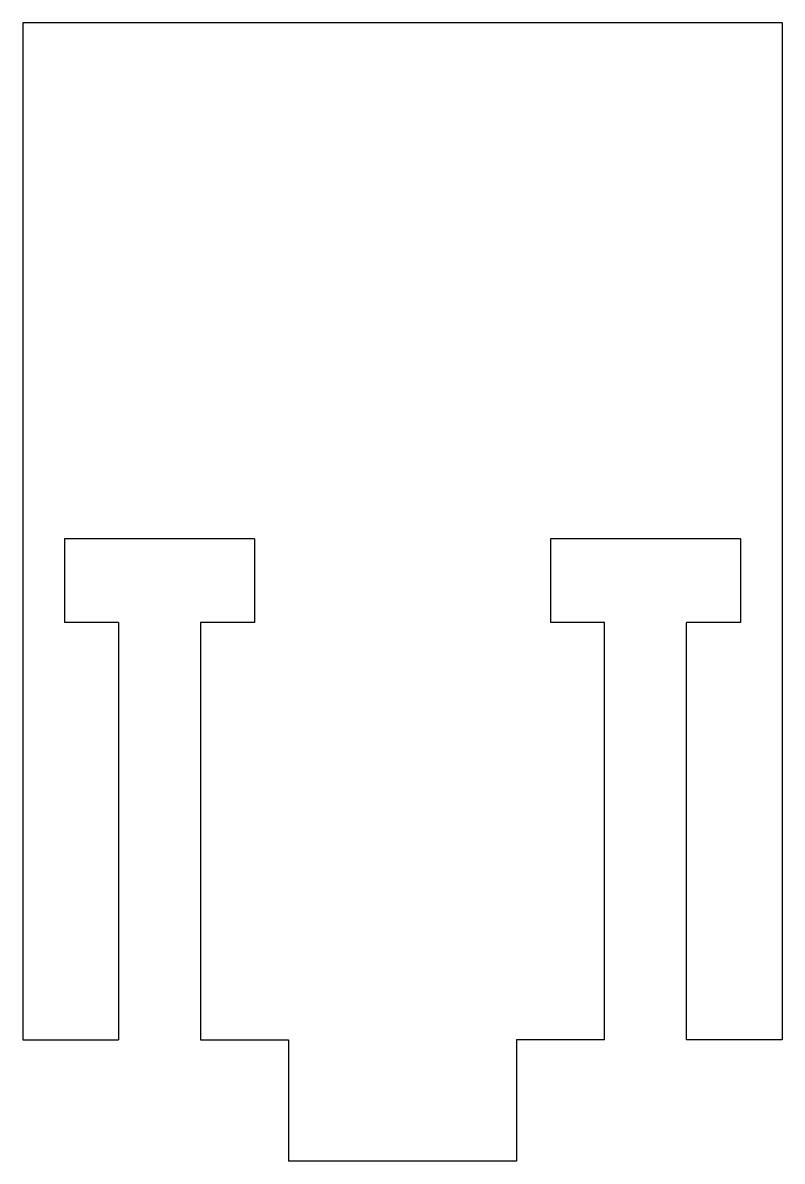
# Model space of a CAD drawing. Extents: x -0.5 to 0.5, y -0.75 to 0.75.
import ezdxf

# ---------------------------------------------------------------- set-up
doc = ezdxf.new("R2010")
doc.units = 0
doc.header["$MEASUREMENT"] = 0
doc.layers.add('VISIBLE', color=7, linetype='CONTINUOUS')

msp = doc.modelspace()

# ---------------------------------------------------------------- linework, layer by layer
at = {"layer": 'VISIBLE'}
for p, q in [((0.5, 0.75), (-0.5, 0.75)), ((0.5, 0.75), (0.5, -0.59)), ((-0.5, 0.75), (-0.5, -0.59)), ((-0.445, 0.07), (-0.445, -0.04)), ((-0.195, 0.07), (-0.445, 0.07)), ((-0.195, 0.07), (-0.195, -0.04)), ((0.195, 0.07), (0.195, -0.04)), ((0.445, 0.07), (0.195, 0.07)), ((0.445, 0.07), (0.445, -0.04)), ((-0.374, -0.04), (-0.445, -0.04)), ((-0.374, -0.04), (-0.374, -0.59)), ((-0.195, -0.04), (-0.266, -0.04)), ((-0.266, -0.04), (-0.266, -0.59)), ((0.266, -0.04), (0.195, -0.04)), ((0.266, -0.59), (0.266, -0.04)), ((0.445, -0.04), (0.374, -0.04)), ((0.374, -0.59), (0.374, -0.04)), ((-0.5, -0.59), (-0.374, -0.59)), ((-0.266, -0.59), (-0.15, -0.59)), ((-0.15, -0.59), (-0.15, -0.75)), ((0.15, -0.59), (0.15, -0.75)), ((0.266, -0.59), (0.15, -0.59)), ((0.5, -0.59), (0.374, -0.59)), ((0.15, -0.75), (-0.15, -0.75))]:
    msp.add_line(p, q, dxfattribs=at)

doc.saveas('drawing.dxf')
